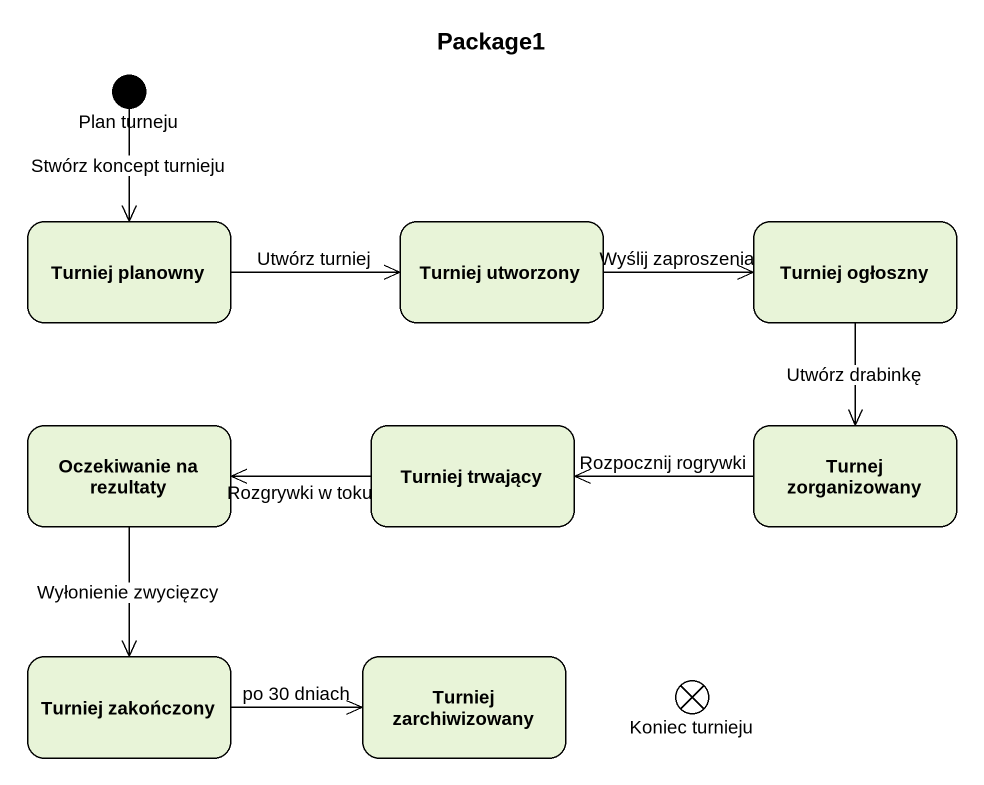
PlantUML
@startuml
title Package1
hide empty description
state "Plan turneju" as Plan_turneju <<start>>
state "Turniej planowny" as Turniej_planowny
state "Turniej utworzony" as Turniej_utworzony
state "Turniej ogłoszny" as Turniej_ogłoszny
state "Oczekiwanie na rezultaty" as Oczekiwanie_na_rezultaty
state "Turniej trwający" as Turniej_trwający
state "Turnej zorganizowany" as Turnej_zorganizowany
state "Turniej zakończony" as Turniej_zakończony
state "Turniej zarchiwizowany" as Turniej_zarchiwizowany
state "Koniec turnieju" as Koniec_turnieju <<end>>
Plan_turneju --> Turniej_planowny : Stwórz koncept turnieju
Turniej_planowny -right-> Turniej_utworzony : Utwórz turniej
Turniej_utworzony -right-> Turniej_ogłoszny : Wyślij zaproszenia
Turniej_ogłoszny --> Turnej_zorganizowany : Utwórz drabinkę
Oczekiwanie_na_rezultaty --> Turniej_zakończony : Wyłonienie zwycięzcy
Turniej_trwający -left-> Oczekiwanie_na_rezultaty : Rozgrywki w toku
Turnej_zorganizowany -left-> Turniej_trwający : Rozpocznij rogrywki
Turniej_zakończony -right-> Turniej_zarchiwizowany : po 30 dniach
@enduml
